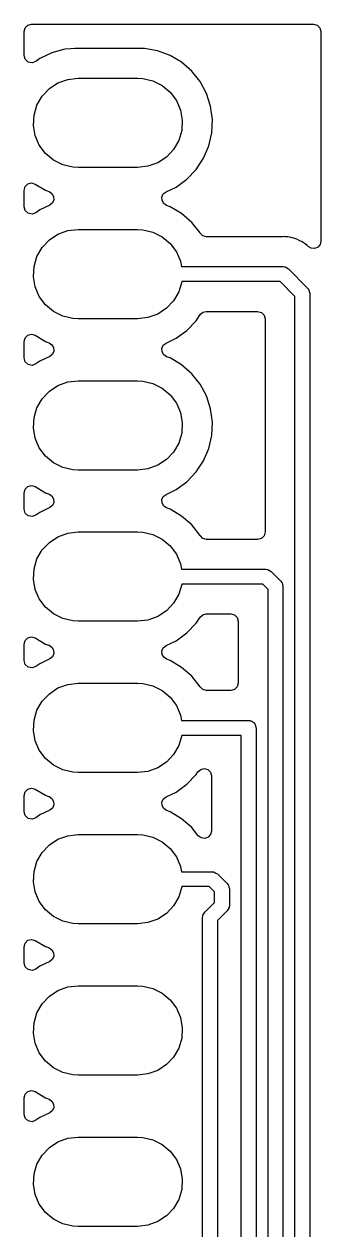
# Model space of a CAD drawing. Extents: x 100.2 to 199.4, y -159.8 to -70.5.
# Drawn here: x 194.42 to 199.4, y -92.76 to -72.51 of the extents above; entities that cross this region are included whole.
import ezdxf

# ---------------------------------------------------------------- set-up
doc = ezdxf.new("R2010")
doc.units = 0
doc.layers.add('BLACK', color=7, linetype='CONTINUOUS')

msp = doc.modelspace()

# ---------------------------------------------------------------- linework, layer by layer
at = {"layer": 'BLACK', "linetype": 'CONTINUOUS'}
for p, q in [((194.421, -72.6345), (194.437, -72.5725)), ((194.421, -73.0368), (194.421, -72.6345)), ((194.437, -72.5725), (194.482, -72.5271)), ((194.482, -72.5271), (194.544, -72.5105)), ((194.544, -72.5105), (199.276, -72.5105)), ((199.276, -72.5105), (199.338, -72.5271)), ((199.338, -72.5271), (199.383, -72.5725)), ((199.383, -72.5725), (199.4, -72.6344)), ((199.4, -72.6344), (199.401, -76.1571)), ((194.439, -73.1016), (194.421, -73.0368)), ((194.885, -72.9925), (194.682, -73.0902)), ((195.102, -72.9326), (194.885, -72.9925)), ((195.203, -72.9235), (195.102, -72.9326)), ((195.27, -72.9175), (195.203, -72.9235)), ((196.439, -72.9175), (195.27, -72.9175)), ((196.66, -72.9577), (196.439, -72.9175)), ((196.871, -73.0368), (196.66, -72.9577)), ((197.064, -73.1522), (196.871, -73.0368)), ((194.488, -73.1473), (194.439, -73.1016)), ((194.554, -73.1604), (194.488, -73.1473)), ((194.617, -73.1371), (194.554, -73.1604)), ((194.682, -73.0902), (194.617, -73.1371)), ((197.144, -73.2225), (197.064, -73.1522)), ((197.064, -73.1522), (197.064, -73.1522)), ((197.234, -73.3003), (197.144, -73.2225)), ((194.989, -73.4978), (195.153, -73.4382)), ((195.153, -73.4382), (195.326, -73.418)), ((195.326, -73.418), (196.326, -73.418)), ((196.326, -73.418), (196.413, -73.4231)), ((196.413, -73.4231), (196.583, -73.4632)), ((196.583, -73.4632), (196.738, -73.5414)), ((197.254, -73.3257), (197.234, -73.3003)), ((197.374, -73.4763), (197.254, -73.3257)), ((197.481, -73.6745), (197.374, -73.4763)), ((194.724, -73.7201), (194.844, -73.5935)), ((194.844, -73.5935), (194.989, -73.4978)), ((196.738, -73.5414), (196.872, -73.6533)), ((196.872, -73.6533), (196.976, -73.793)), ((197.55, -73.8886), (197.481, -73.6745)), ((194.587, -74.0378), (194.637, -73.8709)), ((194.637, -73.8709), (194.724, -73.7201)), ((196.976, -73.793), (197.044, -73.9529)), ((197.58, -74.1117), (197.55, -73.8886)), ((194.577, -74.2116), (194.587, -74.0378)), ((197.044, -73.9529), (197.075, -74.1244)), ((194.608, -74.3831), (194.577, -74.2116)), ((197.065, -74.2982), (197.015, -74.4651)), ((197.075, -74.1244), (197.065, -74.2982)), ((197.57, -74.3365), (197.58, -74.1117)), ((194.676, -74.543), (194.608, -74.3831)), ((197.015, -74.4651), (196.928, -74.6159)), ((197.52, -74.556), (197.57, -74.3365)), ((194.78, -74.6827), (194.676, -74.543)), ((194.914, -74.7946), (194.78, -74.6827)), ((196.928, -74.6159), (196.808, -74.7425)), ((197.432, -74.763), (197.52, -74.556)), ((195.069, -74.8728), (194.914, -74.7946)), ((195.239, -74.9129), (195.069, -74.8728)), ((196.499, -74.8978), (196.326, -74.918)), ((196.663, -74.8382), (196.499, -74.8978)), ((196.808, -74.7425), (196.663, -74.8382)), ((197.308, -74.9508), (197.432, -74.763)), ((195.326, -74.918), (195.239, -74.9129)), ((196.326, -74.918), (195.326, -74.918)), ((196.97, -75.2458), (197.152, -75.1135)), ((197.152, -75.1135), (197.308, -74.9508)), ((194.421, -75.3022), (194.437, -75.2398)), ((194.421, -75.5768), (194.421, -75.3022)), ((194.437, -75.2398), (194.483, -75.1944)), ((194.483, -75.1944), (194.546, -75.1782)), ((194.546, -75.1782), (194.608, -75.1958)), ((194.608, -75.1958), (194.781, -75.2992)), ((194.781, -75.2992), (194.838, -75.3206)), ((196.802, -75.3269), (196.97, -75.2458)), ((194.838, -75.3206), (194.84, -75.3213)), ((194.84, -75.3213), (194.888, -75.3533)), ((194.895, -75.513), (194.85, -75.5491)), ((194.888, -75.3533), (194.916, -75.4033)), ((194.918, -75.4606), (194.895, -75.513)), ((194.916, -75.4033), (194.918, -75.4606)), ((196.734, -75.4154), (196.757, -75.363)), ((196.736, -75.4727), (196.734, -75.4154)), ((196.764, -75.5227), (196.736, -75.4727)), ((196.757, -75.363), (196.802, -75.3269)), ((194.439, -75.6416), (194.421, -75.5768)), ((194.488, -75.6873), (194.439, -75.6416)), ((194.554, -75.7004), (194.488, -75.6873)), ((194.617, -75.6771), (194.554, -75.7004)), ((194.682, -75.6302), (194.617, -75.6771)), ((194.85, -75.5491), (194.682, -75.6302)), ((196.812, -75.5547), (196.764, -75.5227)), ((196.871, -75.5768), (196.812, -75.5547)), ((197.064, -75.6922), (196.871, -75.5768)), ((197.196, -75.8077), (197.064, -75.6922)), ((197.064, -75.6922), (197.064, -75.6922)), ((197.234, -75.8403), (197.196, -75.8077)), ((197.374, -76.0163), (197.234, -75.8403)), ((194.844, -76.1335), (194.989, -76.0378)), ((194.989, -76.0378), (195.153, -75.9782)), ((195.153, -75.9782), (195.326, -75.958)), ((195.326, -75.958), (196.326, -75.958)), ((196.326, -75.958), (196.413, -75.9631)), ((196.413, -75.9631), (196.583, -76.0032)), ((196.583, -76.0032), (196.738, -76.0814)), ((196.738, -76.0814), (196.872, -76.1933)), ((197.374, -76.0173), (197.374, -76.0163)), ((197.376, -76.0188), (197.374, -76.0173)), ((197.381, -76.025), (197.376, -76.0188)), ((197.42, -76.0649), (197.381, -76.0246)), ((197.381, -76.0246), (197.381, -76.025)), ((197.484, -76.0825), (197.42, -76.0649)), ((198.733, -76.0825), (197.484, -76.0825)), ((198.744, -76.0819), (198.733, -76.0825)), ((198.755, -76.081), (198.744, -76.0819)), ((198.788, -76.0778), (198.755, -76.081)), ((198.8, -76.0798), (198.788, -76.0778)), ((198.788, -76.0778), (198.788, -76.0778)), ((198.808, -76.081), (198.8, -76.0798)), ((198.827, -76.0825), (198.808, -76.081)), ((198.847, -76.0825), (198.827, -76.0825)), ((198.889, -76.0934), (198.847, -76.0825)), ((198.901, -76.0957), (198.889, -76.0934)), ((198.944, -76.1026), (198.901, -76.0957)), ((198.962, -76.1105), (198.944, -76.1026)), ((198.981, -76.1168), (198.962, -76.1105)), ((199, -76.1218), (198.981, -76.1168)), ((199.038, -76.1428), (199, -76.1218)), ((194.637, -76.4109), (194.724, -76.2601)), ((194.724, -76.2601), (194.844, -76.1335)), ((196.872, -76.1933), (196.976, -76.333)), ((199.049, -76.148), (199.038, -76.1428)), ((199.089, -76.1653), (199.049, -76.148)), ((199.105, -76.1776), (199.089, -76.1653)), ((199.121, -76.1883), (199.105, -76.1776)), ((199.139, -76.1979), (199.121, -76.1883)), ((199.17, -76.2278), (199.139, -76.1979)), ((199.179, -76.2354), (199.17, -76.2278)), ((199.182, -76.2379), (199.179, -76.2354)), ((199.189, -76.2448), (199.182, -76.2379)), ((199.239, -76.2751), (199.189, -76.2448)), ((199.297, -76.2796), (199.239, -76.2751)), ((199.35, -76.2574), (199.297, -76.2796)), ((199.388, -76.2134), (199.35, -76.2574)), ((199.401, -76.1571), (199.388, -76.2134)), ((194.587, -76.5778), (194.637, -76.4109)), ((196.976, -76.333), (197.044, -76.4929)), ((197.044, -76.4929), (197.06, -76.583)), ((194.577, -76.7516), (194.587, -76.5778)), ((197.06, -76.583), (198.768, -76.583)), ((198.768, -76.583), (198.79, -76.5862)), ((198.79, -76.5862), (198.795, -76.5859)), ((198.795, -76.5859), (198.797, -76.5872)), ((198.797, -76.5872), (198.803, -76.5881)), ((198.803, -76.5881), (198.829, -76.6048)), ((198.829, -76.6048), (198.856, -76.6196)), ((198.856, -76.6196), (199.178, -76.9416)), ((194.608, -76.9231), (194.577, -76.7516)), ((194.676, -77.083), (194.608, -76.9231)), ((197.065, -76.8382), (197.015, -77.0051)), ((198.716, -76.833), (197.065, -76.833)), ((197.065, -76.833), (197.065, -76.8382)), ((198.965, -77.0818), (198.716, -76.833)), ((194.78, -77.2227), (194.676, -77.083)), ((197.015, -77.0051), (196.928, -77.1559)), ((198.965, -95.5846), (198.965, -77.0818)), ((199.178, -76.9416), (199.192, -76.9595)), ((199.192, -76.9595), (199.195, -76.9624)), ((199.195, -76.9624), (199.196, -76.965)), ((199.196, -76.965), (199.2, -76.9701)), ((199.2, -76.9701), (199.206, -77.0003)), ((199.206, -77.0003), (199.215, -77.03)), ((199.215, -77.03), (199.215, -95.6364)), ((194.914, -77.3346), (194.78, -77.2227)), ((195.069, -77.4128), (194.914, -77.3346)), ((196.808, -77.2825), (196.663, -77.3782)), ((196.928, -77.1559), (196.808, -77.2825)), ((197.419, -77.3483), (197.478, -77.3335)), ((197.478, -77.3335), (198.34, -77.3335)), ((198.34, -77.3335), (198.403, -77.3501)), ((195.239, -77.4529), (195.069, -77.4128)), ((195.326, -77.458), (195.239, -77.4529)), ((196.326, -77.458), (195.326, -77.458)), ((196.499, -77.4378), (196.326, -77.458)), ((196.663, -77.3782), (196.499, -77.4378)), ((197.152, -77.6535), (197.308, -77.4908)), ((197.308, -77.4908), (197.375, -77.3892)), ((197.375, -77.3892), (197.419, -77.3483)), ((198.403, -77.3501), (198.448, -77.3955)), ((198.448, -77.3955), (198.464, -77.4575)), ((198.464, -77.4575), (198.464, -81.0385)), ((194.437, -77.7798), (194.483, -77.7344)), ((194.483, -77.7344), (194.546, -77.7182)), ((194.546, -77.7182), (194.608, -77.7358)), ((194.608, -77.7358), (194.781, -77.8392)), ((196.97, -77.7858), (197.152, -77.6535)), ((194.421, -77.8422), (194.437, -77.7798)), ((194.421, -78.1168), (194.421, -77.8422)), ((194.781, -77.8392), (194.838, -77.8606)), ((194.838, -77.8606), (194.84, -77.8613)), ((194.84, -77.8613), (194.888, -77.8933)), ((194.888, -77.8933), (194.916, -77.9433)), ((194.916, -77.9433), (194.918, -78.0006)), ((196.734, -77.9554), (196.757, -77.903)), ((196.757, -77.903), (196.802, -77.8669)), ((196.802, -77.8669), (196.97, -77.7858)), ((194.439, -78.1816), (194.421, -78.1168)), ((194.85, -78.0891), (194.682, -78.1702)), ((194.895, -78.053), (194.85, -78.0891)), ((194.918, -78.0006), (194.895, -78.053)), ((196.736, -78.0127), (196.734, -77.9554)), ((196.764, -78.0627), (196.736, -78.0127)), ((196.812, -78.0947), (196.764, -78.0627)), ((196.871, -78.1168), (196.812, -78.0947)), ((197.061, -78.2307), (196.871, -78.1168)), ((194.488, -78.2273), (194.439, -78.1816)), ((194.554, -78.2404), (194.488, -78.2273)), ((194.617, -78.2171), (194.554, -78.2404)), ((194.682, -78.1702), (194.617, -78.2171)), ((197.064, -78.2322), (197.061, -78.2307)), ((197.196, -78.3477), (197.064, -78.2322)), ((197.234, -78.3803), (197.196, -78.3477)), ((194.989, -78.5778), (195.153, -78.5182)), ((195.153, -78.5182), (195.326, -78.498)), ((195.326, -78.498), (196.326, -78.498)), ((196.326, -78.498), (196.413, -78.5031)), ((196.413, -78.5031), (196.583, -78.5432)), ((196.583, -78.5432), (196.738, -78.6214)), ((197.254, -78.4057), (197.234, -78.3803)), ((197.374, -78.5563), (197.254, -78.4057)), ((194.724, -78.8001), (194.844, -78.6735)), ((194.844, -78.6735), (194.989, -78.5778)), ((196.738, -78.6214), (196.872, -78.7333)), ((196.872, -78.7333), (196.976, -78.873)), ((197.481, -78.7545), (197.374, -78.5563)), ((197.55, -78.9686), (197.481, -78.7545)), ((194.587, -79.1178), (194.637, -78.9509)), ((194.637, -78.9509), (194.724, -78.8001)), ((196.976, -78.873), (197.044, -79.0329)), ((194.577, -79.2916), (194.587, -79.1178)), ((197.044, -79.0329), (197.075, -79.2044)), ((197.58, -79.1917), (197.55, -78.9686)), ((194.608, -79.4631), (194.577, -79.2916)), ((197.075, -79.2044), (197.065, -79.3782)), ((197.57, -79.4165), (197.58, -79.1917)), ((194.676, -79.623), (194.608, -79.4631)), ((197.015, -79.5451), (196.928, -79.6959)), ((197.065, -79.3782), (197.015, -79.5451)), ((197.52, -79.636), (197.57, -79.4165)), ((194.78, -79.7627), (194.676, -79.623)), ((194.914, -79.8746), (194.78, -79.7627)), ((196.928, -79.6959), (196.808, -79.8225)), ((197.432, -79.843), (197.52, -79.636)), ((195.069, -79.9528), (194.914, -79.8746)), ((195.239, -79.9929), (195.069, -79.9528)), ((196.663, -79.9182), (196.499, -79.9778)), ((196.808, -79.8225), (196.663, -79.9182)), ((197.308, -80.0308), (197.432, -79.843)), ((195.326, -79.998), (195.239, -79.9929)), ((196.326, -79.998), (195.326, -79.998)), ((196.499, -79.9778), (196.326, -79.998)), ((197.152, -80.1935), (197.308, -80.0308)), ((194.421, -80.3822), (194.437, -80.3198)), ((194.437, -80.3198), (194.483, -80.2744)), ((194.483, -80.2744), (194.546, -80.2582)), ((194.546, -80.2582), (194.608, -80.2758)), ((194.608, -80.2758), (194.781, -80.3792)), ((196.802, -80.4069), (196.97, -80.3258)), ((196.97, -80.3258), (197.152, -80.1935)), ((194.421, -80.6568), (194.421, -80.3822)), ((194.781, -80.3792), (194.829, -80.3973)), ((194.829, -80.3973), (194.84, -80.4013)), ((194.84, -80.4013), (194.888, -80.4333)), ((194.888, -80.4333), (194.916, -80.4833)), ((194.918, -80.5406), (194.895, -80.593)), ((194.916, -80.4833), (194.918, -80.5406)), ((196.734, -80.4954), (196.757, -80.443)), ((196.736, -80.5527), (196.734, -80.4954)), ((196.764, -80.6027), (196.736, -80.5527)), ((196.757, -80.443), (196.802, -80.4069)), ((194.439, -80.7216), (194.421, -80.6568)), ((194.488, -80.7673), (194.439, -80.7216)), ((194.554, -80.7804), (194.488, -80.7673)), ((194.617, -80.7571), (194.554, -80.7804)), ((194.682, -80.7102), (194.617, -80.7571)), ((194.85, -80.6291), (194.682, -80.7102)), ((194.895, -80.593), (194.85, -80.6291)), ((196.812, -80.6347), (196.764, -80.6027)), ((196.871, -80.6568), (196.812, -80.6347)), ((197.064, -80.7722), (196.871, -80.6568)), ((197.234, -80.9203), (197.064, -80.7722)), ((197.064, -80.7722), (197.064, -80.7722)), ((197.374, -81.0963), (197.234, -80.9203)), ((197.234, -80.9203), (197.234, -80.9203)), ((194.844, -81.2135), (194.989, -81.1178)), ((194.989, -81.1178), (195.153, -81.0582)), ((195.153, -81.0582), (195.326, -81.038)), ((195.326, -81.038), (196.326, -81.038)), ((196.326, -81.038), (196.413, -81.0431)), ((196.413, -81.0431), (196.583, -81.0832)), ((196.583, -81.0832), (196.738, -81.1614)), ((196.738, -81.1614), (196.872, -81.2733)), ((197.374, -81.0973), (197.374, -81.0963)), ((197.376, -81.0988), (197.374, -81.0973)), ((197.381, -81.105), (197.376, -81.0988)), ((197.42, -81.1449), (197.381, -81.1046)), ((197.381, -81.1046), (197.381, -81.105)), ((197.484, -81.1625), (197.42, -81.1449)), ((198.34, -81.1625), (197.484, -81.1625)), ((198.403, -81.1459), (198.34, -81.1625)), ((198.448, -81.1005), (198.403, -81.1459)), ((198.464, -81.0385), (198.448, -81.1005)), ((194.637, -81.4909), (194.724, -81.3401)), ((194.724, -81.3401), (194.844, -81.2135)), ((196.872, -81.2733), (196.976, -81.413)), ((194.587, -81.6578), (194.637, -81.4909)), ((196.976, -81.413), (197.044, -81.5729)), ((197.044, -81.5729), (197.06, -81.663)), ((194.577, -81.8316), (194.587, -81.6578)), ((197.06, -81.663), (198.478, -81.663)), ((198.478, -81.663), (198.5, -81.6662)), ((198.5, -81.6662), (198.505, -81.6659)), ((198.505, -81.6659), (198.507, -81.6672)), ((198.507, -81.6672), (198.513, -81.6681)), ((198.513, -81.6681), (198.539, -81.6848)), ((198.539, -81.6848), (198.566, -81.6996)), ((198.566, -81.6996), (198.728, -81.8616)), ((194.608, -82.0031), (194.577, -81.8316)), ((197.065, -81.9182), (197.015, -82.0851)), ((198.426, -81.913), (197.065, -81.913)), ((197.065, -81.913), (197.065, -81.9182)), ((198.515, -82.0018), (198.426, -81.913)), ((198.728, -81.8616), (198.742, -81.8795)), ((198.742, -81.8795), (198.745, -81.8824)), ((198.745, -81.8824), (198.746, -81.885)), ((198.746, -81.885), (198.75, -81.8901)), ((198.75, -81.8901), (198.756, -81.9203)), ((198.756, -81.9203), (198.765, -81.95)), ((198.765, -81.95), (198.765, -88.7)), ((194.676, -82.163), (194.608, -82.0031)), ((194.78, -82.3027), (194.676, -82.163)), ((197.015, -82.0851), (196.928, -82.2359)), ((198.515, -88.7), (198.515, -82.0018)), ((194.914, -82.4146), (194.78, -82.3027)), ((196.808, -82.3625), (196.663, -82.4582)), ((196.928, -82.2359), (196.808, -82.3625)), ((195.069, -82.4928), (194.914, -82.4146)), ((195.239, -82.5329), (195.069, -82.4928)), ((195.326, -82.538), (195.239, -82.5329)), ((196.326, -82.538), (195.326, -82.538)), ((196.499, -82.5178), (196.326, -82.538)), ((196.663, -82.4582), (196.499, -82.5178)), ((197.152, -82.7335), (197.308, -82.5708)), ((197.308, -82.5708), (197.375, -82.4692)), ((197.375, -82.4692), (197.419, -82.4283)), ((197.419, -82.4283), (197.478, -82.4135)), ((197.478, -82.4135), (197.891, -82.4135)), ((197.891, -82.4135), (197.952, -82.4301)), ((197.952, -82.4301), (197.998, -82.4755)), ((197.998, -82.4755), (198.014, -82.5375)), ((198.014, -82.5375), (198.014, -83.5785)), ((194.483, -82.8144), (194.546, -82.7982)), ((194.546, -82.7982), (194.608, -82.8158)), ((196.97, -82.8658), (197.152, -82.7335)), ((194.421, -82.9222), (194.437, -82.8598)), ((194.421, -83.1968), (194.421, -82.9222)), ((194.437, -82.8598), (194.483, -82.8144)), ((194.608, -82.8158), (194.781, -82.9192)), ((194.781, -82.9192), (194.829, -82.9373)), ((194.829, -82.9373), (194.84, -82.9413)), ((194.84, -82.9413), (194.888, -82.9733)), ((194.888, -82.9733), (194.916, -83.0233)), ((196.734, -83.0354), (196.757, -82.983)), ((196.757, -82.983), (196.802, -82.9469)), ((196.802, -82.9469), (196.97, -82.8658)), ((194.439, -83.2616), (194.421, -83.1968)), ((194.85, -83.1691), (194.682, -83.2502)), ((194.895, -83.133), (194.85, -83.1691)), ((194.918, -83.0806), (194.895, -83.133)), ((194.916, -83.0233), (194.918, -83.0806)), ((196.736, -83.0927), (196.734, -83.0354)), ((196.764, -83.1427), (196.736, -83.0927)), ((196.812, -83.1747), (196.764, -83.1427)), ((196.871, -83.1968), (196.812, -83.1747)), ((197.064, -83.3122), (196.871, -83.1968)), ((194.488, -83.3073), (194.439, -83.2616)), ((194.554, -83.3204), (194.488, -83.3073)), ((194.617, -83.2971), (194.554, -83.3204)), ((194.682, -83.2502), (194.617, -83.2971)), ((197.234, -83.4603), (197.064, -83.3122)), ((197.064, -83.3122), (197.064, -83.3122)), ((194.989, -83.6578), (195.153, -83.5982)), ((195.153, -83.5982), (195.326, -83.578)), ((195.326, -83.578), (196.326, -83.578)), ((196.326, -83.578), (196.413, -83.5831)), ((196.413, -83.5831), (196.583, -83.6232)), ((197.374, -83.6363), (197.234, -83.4603)), ((197.234, -83.4603), (197.234, -83.4603)), ((198.014, -83.5785), (197.998, -83.6405)), ((194.724, -83.8801), (194.844, -83.7535)), ((194.844, -83.7535), (194.989, -83.6578)), ((196.583, -83.6232), (196.738, -83.7014)), ((196.738, -83.7014), (196.872, -83.8133)), ((196.872, -83.8133), (196.976, -83.953)), ((197.374, -83.6373), (197.374, -83.6363)), ((197.376, -83.6388), (197.374, -83.6373)), ((197.381, -83.645), (197.376, -83.6388)), ((197.42, -83.6849), (197.381, -83.6446)), ((197.381, -83.6446), (197.381, -83.645)), ((197.484, -83.7025), (197.42, -83.6849)), ((197.891, -83.7025), (197.484, -83.7025)), ((197.952, -83.6859), (197.891, -83.7025)), ((197.998, -83.6405), (197.952, -83.6859)), ((194.637, -84.0309), (194.724, -83.8801)), ((196.976, -83.953), (197.044, -84.1129)), ((194.577, -84.3716), (194.587, -84.1978)), ((194.587, -84.1978), (194.637, -84.0309)), ((197.044, -84.1129), (197.06, -84.203)), ((197.06, -84.203), (198.188, -84.203)), ((198.188, -84.203), (198.21, -84.2062)), ((198.21, -84.2062), (198.215, -84.2059)), ((198.215, -84.2059), (198.217, -84.2072)), ((198.217, -84.2072), (198.223, -84.2081)), ((198.223, -84.2081), (198.234, -84.2152)), ((198.234, -84.2152), (198.242, -84.2163)), ((198.242, -84.2163), (198.256, -84.2285)), ((194.608, -84.5431), (194.577, -84.3716)), ((198.256, -84.2285), (198.276, -84.2396)), ((198.276, -84.2396), (198.278, -84.2416)), ((198.278, -84.2416), (198.281, -84.2453)), ((198.281, -84.2453), (198.282, -84.2461)), ((198.282, -84.2461), (198.284, -84.2485)), ((198.284, -84.2485), (198.292, -84.2595)), ((198.292, -84.2595), (198.295, -84.2624)), ((198.295, -84.2624), (198.296, -84.265)), ((198.296, -84.265), (198.3, -84.2701)), ((198.3, -84.2701), (198.305, -84.2964)), ((198.305, -84.2964), (198.312, -84.3102)), ((198.312, -84.3102), (198.311, -84.316)), ((198.311, -84.316), (198.315, -84.33)), ((198.315, -84.33), (198.315, -84.38)), ((198.315, -84.38), (198.315, -94.81)), ((194.676, -84.703), (194.608, -84.5431)), ((197.015, -84.6251), (196.928, -84.7759)), ((197.065, -84.4582), (197.015, -84.6251)), ((198.065, -84.453), (197.065, -84.453)), ((197.065, -84.453), (197.065, -84.4582)), ((198.065, -94.7582), (198.065, -84.453)), ((194.78, -84.8427), (194.676, -84.703)), ((196.928, -84.7759), (196.808, -84.9025)), ((194.914, -84.9546), (194.78, -84.8427)), ((195.069, -85.0328), (194.914, -84.9546)), ((195.239, -85.0729), (195.069, -85.0328)), ((196.663, -84.9982), (196.499, -85.0578)), ((196.808, -84.9025), (196.663, -84.9982)), ((197.337, -85.0663), (197.384, -85.0244)), ((197.384, -85.0244), (197.445, -85.0107)), ((197.445, -85.0107), (197.505, -85.0288)), ((197.505, -85.0288), (197.549, -85.0739)), ((195.326, -85.078), (195.239, -85.0729)), ((196.326, -85.078), (195.326, -85.078)), ((196.499, -85.0578), (196.326, -85.078)), ((197.152, -85.2735), (197.308, -85.1108)), ((197.308, -85.1108), (197.337, -85.0663)), ((197.549, -85.0739), (197.564, -85.1346)), ((197.564, -85.1346), (197.564, -86.061)), ((194.421, -85.4622), (194.437, -85.3998)), ((194.437, -85.3998), (194.483, -85.3544)), ((194.483, -85.3544), (194.546, -85.3382)), ((194.546, -85.3382), (194.608, -85.3558)), ((194.608, -85.3558), (194.781, -85.4592)), ((196.802, -85.4869), (196.97, -85.4058)), ((196.97, -85.4058), (197.152, -85.2735)), ((194.421, -85.7368), (194.421, -85.4622)), ((194.781, -85.4592), (194.829, -85.4773)), ((194.829, -85.4773), (194.84, -85.4813)), ((194.84, -85.4813), (194.888, -85.5133)), ((194.888, -85.5133), (194.916, -85.5633)), ((194.918, -85.6206), (194.895, -85.673)), ((194.916, -85.5633), (194.918, -85.6206)), ((196.734, -85.5754), (196.757, -85.523)), ((196.736, -85.6327), (196.734, -85.5754)), ((196.764, -85.6827), (196.736, -85.6327)), ((196.757, -85.523), (196.802, -85.4869)), ((194.439, -85.8016), (194.421, -85.7368)), ((194.488, -85.8473), (194.439, -85.8016)), ((194.617, -85.8371), (194.554, -85.8604)), ((194.682, -85.7902), (194.617, -85.8371)), ((194.85, -85.7091), (194.682, -85.7902)), ((194.895, -85.673), (194.85, -85.7091)), ((196.812, -85.7147), (196.764, -85.6827)), ((196.871, -85.7368), (196.812, -85.7147)), ((197.064, -85.8522), (196.871, -85.7368)), ((194.554, -85.8604), (194.488, -85.8473)), ((197.234, -86.0003), (197.064, -85.8522)), ((197.064, -85.8522), (197.064, -85.8522)), ((197.344, -86.1383), (197.234, -86.0003)), ((197.234, -86.0003), (197.234, -86.0003)), ((194.844, -86.2935), (194.989, -86.1978)), ((194.989, -86.1978), (195.153, -86.1382)), ((195.153, -86.1382), (195.326, -86.118)), ((195.326, -86.118), (196.326, -86.118)), ((196.326, -86.118), (196.413, -86.1231)), ((196.413, -86.1231), (196.583, -86.1632)), ((196.583, -86.1632), (196.738, -86.2414)), ((196.738, -86.2414), (196.872, -86.3533)), ((197.392, -86.175), (197.344, -86.1383)), ((197.452, -86.1845), (197.392, -86.175)), ((197.509, -86.1645), (197.452, -86.1845)), ((197.55, -86.1198), (197.509, -86.1645)), ((197.564, -86.061), (197.55, -86.1198)), ((194.637, -86.5709), (194.724, -86.4201)), ((194.724, -86.4201), (194.844, -86.2935)), ((196.872, -86.3533), (196.976, -86.493)), ((194.587, -86.7378), (194.637, -86.5709)), ((196.976, -86.493), (197.044, -86.6529)), ((197.044, -86.6529), (197.06, -86.743)), ((194.577, -86.9116), (194.587, -86.7378)), ((197.06, -86.743), (197.578, -86.743)), ((197.578, -86.743), (197.6, -86.7462)), ((197.6, -86.7462), (197.605, -86.7459)), ((197.605, -86.7459), (197.607, -86.7472)), ((197.607, -86.7472), (197.613, -86.7481)), ((197.613, -86.7481), (197.639, -86.7648)), ((197.639, -86.7648), (197.666, -86.7796)), ((197.666, -86.7796), (197.828, -86.9416)), ((194.608, -87.0831), (194.577, -86.9116)), ((197.065, -86.9982), (197.015, -87.1651)), ((197.526, -86.993), (197.065, -86.993)), ((197.065, -86.993), (197.065, -86.9982)), ((197.615, -87.0818), (197.526, -86.993)), ((197.828, -86.9416), (197.842, -86.9595)), ((197.842, -86.9595), (197.845, -86.9624)), ((197.845, -86.9624), (197.846, -86.965)), ((197.846, -86.965), (197.85, -86.9701)), ((197.85, -86.9701), (197.856, -87.0003)), ((197.856, -87.0003), (197.865, -87.03)), ((197.865, -87.03), (197.865, -87.31)), ((194.676, -87.243), (194.608, -87.0831)), ((194.78, -87.3827), (194.676, -87.243)), ((197.015, -87.1651), (196.928, -87.3159)), ((197.452, -87.4216), (197.615, -87.2582)), ((197.615, -87.2582), (197.615, -87.0818)), ((194.914, -87.4946), (194.78, -87.3827)), ((196.808, -87.4425), (196.663, -87.5382)), ((196.928, -87.3159), (196.808, -87.4425)), ((197.42, -87.4748), (197.437, -87.4488)), ((197.437, -87.4488), (197.452, -87.4216)), ((197.828, -87.3984), (197.665, -87.5618)), ((197.843, -87.3712), (197.828, -87.3984)), ((197.86, -87.3452), (197.843, -87.3712)), ((197.861, -87.339), (197.86, -87.3452)), ((197.862, -87.3366), (197.861, -87.339)), ((197.865, -87.31), (197.862, -87.3321)), ((197.862, -87.3321), (197.862, -87.3366)), ((195.069, -87.5728), (194.914, -87.4946)), ((195.239, -87.6129), (195.069, -87.5728)), ((195.326, -87.618), (195.239, -87.6129)), ((196.326, -87.618), (195.326, -87.618)), ((196.499, -87.5978), (196.326, -87.618)), ((196.663, -87.5382), (196.499, -87.5978)), ((197.415, -87.51), (197.418, -87.4879)), ((197.415, -97.0318), (197.415, -87.51)), ((197.418, -87.4834), (197.419, -87.481)), ((197.418, -87.4879), (197.418, -87.4834)), ((197.419, -87.481), (197.42, -87.4748)), ((197.665, -87.5618), (197.665, -97.0836)), ((194.421, -88.0022), (194.437, -87.9398)), ((194.421, -88.2768), (194.421, -88.0022)), ((194.437, -87.9398), (194.483, -87.8944)), ((194.483, -87.8944), (194.546, -87.8782)), ((194.546, -87.8782), (194.608, -87.8958)), ((194.608, -87.8958), (194.781, -87.9992)), ((194.781, -87.9992), (194.831, -88.0178)), ((194.831, -88.0178), (194.84, -88.0213)), ((194.84, -88.0213), (194.888, -88.0533)), ((194.888, -88.0533), (194.916, -88.1033)), ((194.85, -88.2491), (194.682, -88.3302)), ((194.895, -88.213), (194.85, -88.2491)), ((194.918, -88.1606), (194.895, -88.213)), ((194.916, -88.1033), (194.918, -88.1606)), ((194.439, -88.3416), (194.421, -88.2768)), ((194.488, -88.3873), (194.439, -88.3416)), ((194.554, -88.4004), (194.488, -88.3873)), ((194.617, -88.3771), (194.554, -88.4004)), ((194.682, -88.3302), (194.617, -88.3771)), ((194.989, -88.7378), (195.153, -88.6782)), ((195.153, -88.6782), (195.326, -88.658)), ((195.326, -88.658), (196.326, -88.658)), ((196.326, -88.658), (196.413, -88.6631)), ((196.413, -88.6631), (196.583, -88.7032)), ((194.724, -88.9601), (194.844, -88.8335)), ((194.844, -88.8335), (194.989, -88.7378)), ((196.583, -88.7032), (196.738, -88.7814)), ((196.738, -88.7814), (196.872, -88.8933)), ((198.515, -92.69), (198.515, -88.7)), ((198.765, -88.7), (198.765, -92.69)), ((194.637, -89.1109), (194.724, -88.9601)), ((196.872, -88.8933), (196.976, -89.033)), ((196.976, -89.033), (197.044, -89.1929)), ((194.577, -89.4516), (194.587, -89.2778)), ((194.587, -89.2778), (194.637, -89.1109)), ((197.044, -89.1929), (197.075, -89.3644)), ((194.608, -89.6231), (194.577, -89.4516)), ((197.075, -89.3644), (197.065, -89.5382)), ((194.676, -89.783), (194.608, -89.6231)), ((197.065, -89.5382), (197.015, -89.7051)), ((194.78, -89.9227), (194.676, -89.783)), ((196.928, -89.8559), (196.808, -89.9825)), ((197.015, -89.7051), (196.928, -89.8559)), ((194.914, -90.0346), (194.78, -89.9227)), ((195.069, -90.1128), (194.914, -90.0346)), ((196.663, -90.0782), (196.499, -90.1378)), ((196.808, -89.9825), (196.663, -90.0782)), ((195.239, -90.1529), (195.069, -90.1128)), ((195.326, -90.158), (195.239, -90.1529)), ((196.326, -90.158), (195.326, -90.158)), ((196.499, -90.1378), (196.326, -90.158)), ((194.421, -90.5422), (194.437, -90.4798)), ((194.437, -90.4798), (194.483, -90.4344)), ((194.483, -90.4344), (194.546, -90.4182)), ((194.546, -90.4182), (194.608, -90.4358)), ((194.608, -90.4358), (194.781, -90.5392)), ((194.421, -90.8168), (194.421, -90.5422)), ((194.781, -90.5392), (194.84, -90.5613)), ((194.84, -90.5613), (194.888, -90.5933)), ((194.888, -90.5933), (194.916, -90.6433)), ((194.918, -90.7006), (194.895, -90.753)), ((194.916, -90.6433), (194.918, -90.7006)), ((194.439, -90.8816), (194.421, -90.8168)), ((194.488, -90.9273), (194.439, -90.8816)), ((194.682, -90.8702), (194.617, -90.9171)), ((194.85, -90.7891), (194.682, -90.8702)), ((194.895, -90.753), (194.85, -90.7891)), ((194.554, -90.9404), (194.488, -90.9273)), ((194.617, -90.9171), (194.554, -90.9404)), ((194.844, -91.3735), (194.989, -91.2778)), ((194.989, -91.2778), (195.153, -91.2182)), ((195.153, -91.2182), (195.326, -91.198)), ((195.326, -91.198), (196.326, -91.198)), ((196.326, -91.198), (196.413, -91.2031)), ((196.413, -91.2031), (196.583, -91.2432)), ((196.583, -91.2432), (196.738, -91.3214)), ((194.637, -91.6509), (194.724, -91.5001)), ((194.724, -91.5001), (194.844, -91.3735)), ((196.738, -91.3214), (196.872, -91.4333)), ((196.872, -91.4333), (196.976, -91.573)), ((194.587, -91.8178), (194.637, -91.6509)), ((196.976, -91.573), (197.044, -91.7329)), ((194.577, -91.9916), (194.587, -91.8178)), ((197.044, -91.7329), (197.075, -91.9044)), ((197.075, -91.9044), (197.065, -92.0782)), ((194.608, -92.1631), (194.577, -91.9916)), ((197.065, -92.0782), (197.015, -92.2451)), ((194.676, -92.323), (194.608, -92.1631)), ((194.78, -92.4627), (194.676, -92.323)), ((197.015, -92.2451), (196.928, -92.3959)), ((194.914, -92.5746), (194.78, -92.4627)), ((196.808, -92.5225), (196.663, -92.6182)), ((196.928, -92.3959), (196.808, -92.5225)), ((195.069, -92.6528), (194.914, -92.5746)), ((195.239, -92.6929), (195.069, -92.6528)), ((195.326, -92.698), (195.239, -92.6929)), ((196.326, -92.698), (195.326, -92.698)), ((196.499, -92.6778), (196.326, -92.698)), ((196.663, -92.6182), (196.499, -92.6778)), ((198.515, -95.3982), (198.515, -92.69)), ((198.765, -92.69), (198.765, -95.45))]:
    msp.add_line(p, q, dxfattribs=at)

doc.saveas('drawing.dxf')
